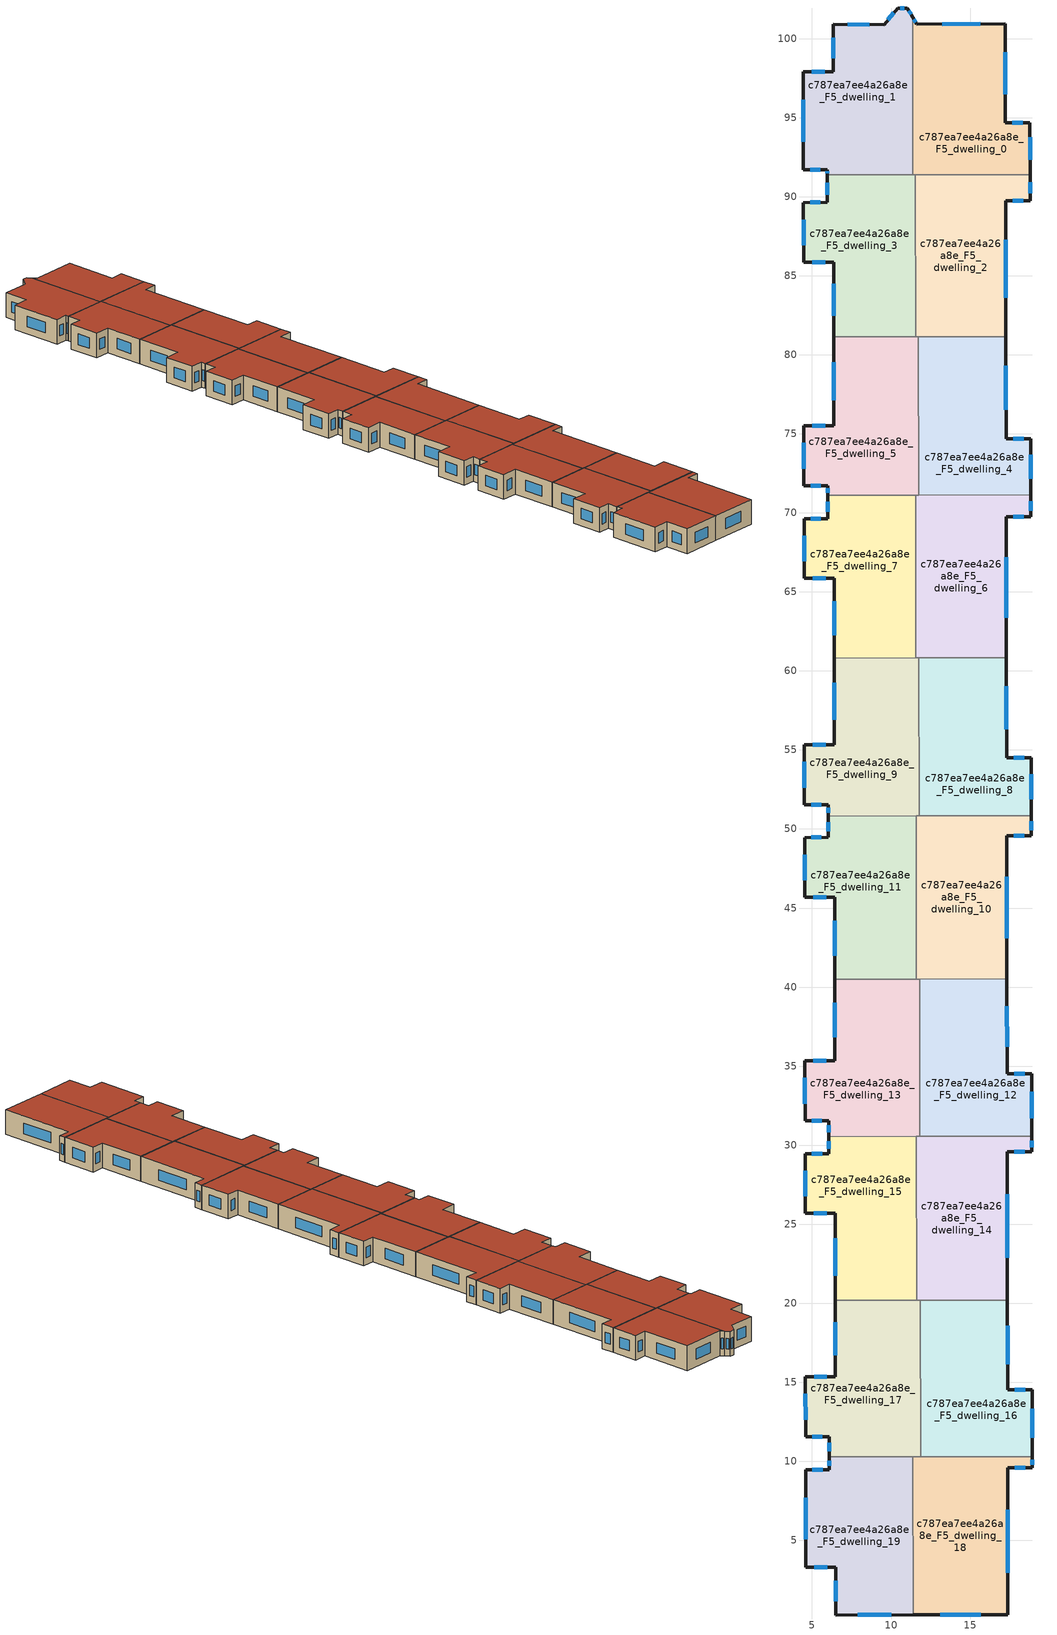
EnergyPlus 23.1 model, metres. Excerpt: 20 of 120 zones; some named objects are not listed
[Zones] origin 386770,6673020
c787ea7ee4a26a8e_F5_dwelling_0
 floor to c787ea7ee4a26a8e_F4_dwelling_0 (EU_floor_Construction): 17.23,100.93 17.24,94.68 18.79,94.68 18.8,91.4 11.39,91.39 11.37,101.36 11.64,100.92 z15
 wall outside (EU_wall_Construction): 18.8,91.4 18.79,94.68 17.24,94.68 17.23,100.93 11.64,100.92 11.37,101.36 z15:18
 wall to c787ea7ee4a26a8e_F5_dwelling_1 (EU_wall_Construction): 11.37,101.36 11.39,91.39 z15:18
 wall to c787ea7ee4a26a8e_F5_dwelling_2 (EU_wall_Construction): 11.54,91.39 18.8,91.4 z15:18
 wall to c787ea7ee4a26a8e_F5_dwelling_3 (EU_wall_Construction): 11.39,91.39 11.54,91.39 z15:18
 window (EU_Window_Construction): 17.24,96.47 17.24,99.14 / 18.35,94.68 17.69,94.68 / 18.8,92.34 18.79,93.74 / 11.56,101.04 11.45,101.24 / 15.63,100.93 13.24,100.92 z15.86:17.14
 roof outside (EU_roof_Construction): 18.8,91.4 18.79,94.68 17.24,94.68 17.23,100.93 11.64,100.92 11.37,101.36 11.39,91.39 z18
c787ea7ee4a26a8e_F5_dwelling_1
 floor to c787ea7ee4a26a8e_F4_dwelling_1 (EU_floor_Construction): 11.03,101.93 11.37,101.36 11.39,91.39 5.96,91.38 5.96,91.71 4.46,91.71 4.45,97.89 6.35,97.89 6.34,100.91 9.56,100.88 10.42,101.93 z15
 wall outside (EU_wall_Construction): 11.37,101.36 11.03,101.93 10.42,101.93 9.56,100.88 6.34,100.91 6.35,97.89 4.45,97.89 4.46,91.71 5.96,91.71 5.96,91.38 z15:18
 wall to c787ea7ee4a26a8e_F5_dwelling_3 (EU_wall_Construction): 5.96,91.38 11.39,91.39 z15:18
 window (EU_Window_Construction): 5.96,91.62 5.96,91.47 / 4.89,91.71 5.53,91.71 / 4.45,96.12 4.46,93.48 / 5.81,97.89 4.99,97.89 / 6.35,100.05 6.35,98.75 / 8.64,100.89 7.26,100.9 / 10.17,101.63 9.8,101.18 / 10.85,101.93 10.59,101.93 / 11.27,101.52 11.12,101.77 z15.86:17.14
 roof outside (EU_roof_Construction): 11.39,91.39 11.37,101.36 11.03,101.93 10.42,101.93 9.56,100.88 6.34,100.91 6.35,97.89 4.45,97.89 4.46,91.71 5.96,91.71 5.96,91.38 z18
c787ea7ee4a26a8e_F5_dwelling_10
 floor to c787ea7ee4a26a8e_F4_dwelling_10 (EU_floor_Construction): 18.86,50.83 18.87,49.58 17.32,49.57 17.33,40.51 11.61,40.5 11.59,50.82 11.78,50.82 z15
 wall outside (EU_wall_Construction): 17.33,40.51 17.32,49.57 18.87,49.58 18.86,50.83 z15:18
 wall to c787ea7ee4a26a8e_F5_dwelling_8 (EU_wall_Construction): 18.86,50.83 11.78,50.82 z15:18
 wall to c787ea7ee4a26a8e_F5_dwelling_11 (EU_wall_Construction): 11.59,50.82 11.61,40.5 z15:18
 wall to c787ea7ee4a26a8e_F5_dwelling_12 (EU_wall_Construction): 11.82,40.5 17.33,40.51 z15:18
 wall to c787ea7ee4a26a8e_F5_dwelling_9 (EU_wall_Construction): 11.78,50.82 11.59,50.82 z15:18
 wall to c787ea7ee4a26a8e_F5_dwelling_13 (EU_wall_Construction): 11.61,40.5 11.82,40.5 z15:18
 window (EU_Window_Construction): 18.87,49.93 18.87,50.47 / 17.76,49.57 18.42,49.57 / 17.33,43.1 17.32,46.98 z15.86:17.14
 roof outside (EU_roof_Construction): 17.33,40.51 17.32,49.57 18.87,49.58 18.86,50.83 11.78,50.82 11.59,50.82 11.61,40.5 z18
c787ea7ee4a26a8e_F5_dwelling_11
 floor to c787ea7ee4a26a8e_F4_dwelling_11 (EU_floor_Construction): 11.59,50.82 11.61,40.5 6.45,40.49 6.44,45.67 4.54,45.67 4.53,49.46 6.03,49.46 6.03,50.81 z15
 wall outside (EU_wall_Construction): 6.03,50.81 6.03,49.46 4.53,49.46 4.54,45.67 6.44,45.67 6.45,40.49 z15:18
 wall to c787ea7ee4a26a8e_F5_dwelling_9 (EU_wall_Construction): 11.59,50.82 6.03,50.81 z15:18
 wall to c787ea7ee4a26a8e_F5_dwelling_13 (EU_wall_Construction): 6.45,40.49 11.61,40.5 z15:18
 window (EU_Window_Construction): 4.53,48.38 4.54,46.75 / 5.6,49.46 4.96,49.46 / 6.03,50.43 6.03,49.85 / 6.44,44.19 6.44,41.97 / 5.08,45.67 5.89,45.67 z15.86:17.14
 roof outside (EU_roof_Construction): 11.61,40.5 11.59,50.82 6.03,50.81 6.03,49.46 4.53,49.46 4.54,45.67 6.44,45.67 6.45,40.49 z18
c787ea7ee4a26a8e_F5_dwelling_12
 floor to c787ea7ee4a26a8e_F4_dwelling_12 (EU_floor_Construction): 17.33,40.51 17.34,34.52 18.89,34.52 18.9,30.57 11.83,30.55 11.82,40.5 z15
 wall outside (EU_wall_Construction): 18.9,30.57 18.89,34.52 17.34,34.52 17.33,40.51 z15:18
 wall to c787ea7ee4a26a8e_F5_dwelling_13 (EU_wall_Construction): 11.82,40.5 11.83,30.55 z15:18
 wall to c787ea7ee4a26a8e_F5_dwelling_14 (EU_wall_Construction): 11.83,30.55 18.9,30.57 z15:18
 window (EU_Window_Construction): 18.45,34.52 17.78,34.52 / 18.9,31.7 18.89,33.39 / 17.34,36.23 17.33,38.8 z15.86:17.14
 roof outside (EU_roof_Construction): 18.9,30.57 18.89,34.52 17.34,34.52 17.33,40.51 11.82,40.5 11.83,30.55 z18
c787ea7ee4a26a8e_F5_dwelling_13
 floor to c787ea7ee4a26a8e_F4_dwelling_13 (EU_floor_Construction): 11.82,40.5 11.83,30.55 6.06,30.54 6.06,31.55 4.56,31.55 4.55,35.33 6.45,35.34 6.45,40.49 z15
 wall outside (EU_wall_Construction): 6.45,40.49 6.45,35.34 4.55,35.33 4.56,31.55 6.06,31.55 6.06,30.54 z15:18
 wall to c787ea7ee4a26a8e_F5_dwelling_15 (EU_wall_Construction): 6.06,30.54 11.61,30.55 z15:18
 wall to c787ea7ee4a26a8e_F5_dwelling_14 (EU_wall_Construction): 11.61,30.55 11.83,30.55 z15:18
 window (EU_Window_Construction): 6.06,31.26 6.06,30.83 / 4.99,31.55 5.63,31.55 / 4.56,34.25 4.56,32.63 / 5.91,35.34 5.1,35.34 / 6.45,39.02 6.45,36.81 z15.86:17.14
 roof outside (EU_roof_Construction): 11.83,30.55 11.82,40.5 6.45,40.49 6.45,35.34 4.55,35.33 4.56,31.55 6.06,31.55 6.06,30.54 z18
c787ea7ee4a26a8e_F5_dwelling_14
 floor to c787ea7ee4a26a8e_F4_dwelling_14 (EU_floor_Construction): 18.9,30.57 18.9,29.58 17.35,29.58 17.37,20.2 11.63,20.18 11.61,30.55 z15
 wall outside (EU_wall_Construction): 17.37,20.2 17.35,29.58 18.9,29.58 18.9,30.57 z15:18
 wall to c787ea7ee4a26a8e_F5_dwelling_15 (EU_wall_Construction): 11.61,30.55 11.63,20.18 z15:18
 wall to c787ea7ee4a26a8e_F5_dwelling_16 (EU_wall_Construction): 11.86,20.19 17.37,20.2 z15:18
 wall to c787ea7ee4a26a8e_F5_dwelling_17 (EU_wall_Construction): 11.63,20.18 11.86,20.19 z15:18
 window (EU_Window_Construction): 17.79,29.58 18.46,29.58 / 17.36,22.88 17.36,26.9 / 18.9,29.86 18.9,30.28 z15.86:17.14
 roof outside (EU_roof_Construction): 17.37,20.2 17.35,29.58 18.9,29.58 18.9,30.57 11.61,30.55 11.63,20.18 z18
c787ea7ee4a26a8e_F5_dwelling_15
 floor to c787ea7ee4a26a8e_F4_dwelling_15 (EU_floor_Construction): 11.61,30.55 11.63,20.18 6.48,20.18 6.47,25.68 4.57,25.68 4.56,29.47 6.06,29.47 6.06,30.54 z15
 wall outside (EU_wall_Construction): 6.06,30.54 6.06,29.47 4.56,29.47 4.57,25.68 6.47,25.68 6.48,20.18 z15:18
 wall to c787ea7ee4a26a8e_F5_dwelling_17 (EU_wall_Construction): 6.48,20.18 11.63,20.18 z15:18
 window (EU_Window_Construction): 4.57,28.38 4.57,26.76 / 5.64,29.47 4.99,29.47 / 6.06,30.24 6.06,29.78 / 6.47,24.11 6.48,21.75 / 5.11,25.68 5.93,25.68 z15.86:17.14
 roof outside (EU_roof_Construction): 11.63,20.18 11.61,30.55 6.06,30.54 6.06,29.47 4.56,29.47 4.57,25.68 6.47,25.68 6.48,20.18 z18
c787ea7ee4a26a8e_F5_dwelling_16
 floor to c787ea7ee4a26a8e_F4_dwelling_16 (EU_floor_Construction): 17.37,20.2 17.38,14.52 18.92,14.52 18.93,10.3 11.88,10.29 11.86,20.19 z15
 wall outside (EU_wall_Construction): 18.93,10.3 18.92,14.52 17.38,14.52 17.37,20.2 z15:18
 wall to c787ea7ee4a26a8e_F5_dwelling_17 (EU_wall_Construction): 11.86,20.19 11.88,10.29 z15:18
 wall to c787ea7ee4a26a8e_F5_dwelling_18 (EU_wall_Construction): 11.88,10.29 18.93,10.3 z15:18
 window (EU_Window_Construction): 18.48,14.52 17.82,14.52 / 18.93,11.51 18.93,13.32 / 17.37,16.14 17.37,18.57 z15.86:17.14
 roof outside (EU_roof_Construction): 18.93,10.3 18.92,14.52 17.38,14.52 17.37,20.2 11.86,20.19 11.88,10.29 z18
c787ea7ee4a26a8e_F5_dwelling_17
 floor to c787ea7ee4a26a8e_F4_dwelling_17 (EU_floor_Construction): 11.86,20.19 11.88,10.29 6.09,10.28 6.09,11.55 4.59,11.55 4.59,15.34 6.49,15.34 6.48,20.18 z15
 wall outside (EU_wall_Construction): 6.48,20.18 6.49,15.34 4.59,15.34 4.59,11.55 6.09,11.55 6.09,10.28 z15:18
 wall to c787ea7ee4a26a8e_F5_dwelling_19 (EU_wall_Construction): 6.09,10.28 11.39,10.29 z15:18
 wall to c787ea7ee4a26a8e_F5_dwelling_18 (EU_wall_Construction): 11.39,10.29 11.88,10.29 z15:18
 window (EU_Window_Construction): 6.09,11.19 6.09,10.64 / 5.02,11.55 5.66,11.55 / 4.59,14.26 4.59,12.63 / 5.94,15.34 5.13,15.34 / 6.48,18.8 6.48,16.72 z15.86:17.14
 roof outside (EU_roof_Construction): 11.88,10.29 11.86,20.19 6.48,20.18 6.49,15.34 4.59,15.34 4.59,11.55 6.09,11.55 6.09,10.28 z18
c787ea7ee4a26a8e_F5_dwelling_18
 floor to c787ea7ee4a26a8e_F4_dwelling_18 (EU_floor_Construction): 18.93,10.3 18.93,9.58 17.38,9.58 17.4,0.29 11.41,0.29 11.39,10.29 z15
 wall outside (EU_wall_Construction): 11.41,0.29 17.4,0.29 17.38,9.58 18.93,9.58 18.93,10.3 z15:18
 wall to c787ea7ee4a26a8e_F5_dwelling_19 (EU_wall_Construction): 11.39,10.29 11.41,0.29 z15:18
 window (EU_Window_Construction): 17.83,9.58 18.49,9.58 / 17.39,2.95 17.39,6.93 / 13.12,0.29 15.69,0.29 / 18.93,9.79 18.93,10.09 z15.86:17.14
 roof outside (EU_roof_Construction): 17.4,0.29 17.38,9.58 18.93,9.58 18.93,10.3 11.39,10.29 11.41,0.29 z18
c787ea7ee4a26a8e_F5_dwelling_19
 floor to c787ea7ee4a26a8e_F4_dwelling_19 (EU_floor_Construction): 11.39,10.29 11.41,0.29 6.51,0.28 6.51,3.3 4.61,3.29 4.6,9.47 6.1,9.47 6.09,10.28 z15
 wall outside (EU_wall_Construction): 6.09,10.28 6.1,9.47 4.6,9.47 4.61,3.29 6.51,3.3 6.51,0.28 11.41,0.29 z15:18
 window (EU_Window_Construction): 4.6,7.71 4.6,5.06 / 5.67,9.47 5.03,9.47 / 6.1,10.05 6.1,9.7 / 7.91,0.28 10.01,0.28 / 6.51,2.43 6.51,1.14 / 5.15,3.29 5.96,3.3 z15.86:17.14
 roof outside (EU_roof_Construction): 11.41,0.29 11.39,10.29 6.09,10.28 6.1,9.47 4.6,9.47 4.61,3.29 6.51,3.3 6.51,0.28 z18
c787ea7ee4a26a8e_F5_dwelling_2
 floor to c787ea7ee4a26a8e_F4_dwelling_2 (EU_floor_Construction): 18.8,91.4 18.8,89.74 17.25,89.74 17.27,81.15 11.56,81.14 11.54,91.39 z15
 wall outside (EU_wall_Construction): 17.27,81.15 17.25,89.74 18.8,89.74 18.8,91.4 z15:18
 wall to c787ea7ee4a26a8e_F5_dwelling_3 (EU_wall_Construction): 11.54,91.39 11.56,81.14 z15:18
 wall to c787ea7ee4a26a8e_F5_dwelling_4 (EU_wall_Construction): 11.73,81.14 17.27,81.15 z15:18
 wall to c787ea7ee4a26a8e_F5_dwelling_5 (EU_wall_Construction): 11.56,81.14 11.73,81.14 z15:18
 window (EU_Window_Construction): 17.69,89.74 18.36,89.74 / 17.26,83.6 17.26,87.29 / 18.8,90.22 18.8,90.93 z15.86:17.14
 roof outside (EU_roof_Construction): 17.27,81.15 17.25,89.74 18.8,89.74 18.8,91.4 11.54,91.39 11.56,81.14 z18
c787ea7ee4a26a8e_F5_dwelling_3
 floor to c787ea7ee4a26a8e_F4_dwelling_3 (EU_floor_Construction): 11.54,91.39 11.56,81.14 6.38,81.13 6.37,85.84 4.47,85.84 4.46,89.63 5.96,89.63 5.96,91.38 z15
 wall outside (EU_wall_Construction): 5.96,91.38 5.96,89.63 4.46,89.63 4.47,85.84 6.37,85.84 6.38,81.13 z15:18
 wall to c787ea7ee4a26a8e_F5_dwelling_5 (EU_wall_Construction): 6.38,81.13 11.56,81.14 z15:18
 window (EU_Window_Construction): 4.47,88.55 4.47,86.92 / 5.54,89.63 4.89,89.63 / 5.96,90.88 5.96,90.13 / 6.37,84.5 6.38,82.48 / 5.01,85.84 5.83,85.84 z15.86:17.14
 roof outside (EU_roof_Construction): 11.56,81.14 11.54,91.39 5.96,91.38 5.96,89.63 4.46,89.63 4.47,85.84 6.37,85.84 6.38,81.13 z18
c787ea7ee4a26a8e_F5_dwelling_4
 floor to c787ea7ee4a26a8e_F4_dwelling_4 (EU_floor_Construction): 17.27,81.15 17.28,74.69 18.83,74.69 18.83,71.13 11.74,71.12 11.72,81.14 z15
 wall outside (EU_wall_Construction): 18.83,71.13 18.83,74.69 17.28,74.69 17.27,81.15 z15:18
 wall to c787ea7ee4a26a8e_F5_dwelling_5 (EU_wall_Construction): 11.72,81.14 11.74,71.12 z15:18
 wall to c787ea7ee4a26a8e_F5_dwelling_6 (EU_wall_Construction): 11.74,71.12 18.83,71.13 z15:18
 window (EU_Window_Construction): 17.27,76.53 17.27,79.3 / 18.38,74.69 17.72,74.69 / 18.83,72.15 18.83,73.67 z15.86:17.14
 roof outside (EU_roof_Construction): 18.83,71.13 18.83,74.69 17.28,74.69 17.27,81.15 11.72,81.14 11.74,71.12 z18
c787ea7ee4a26a8e_F5_dwelling_5
 floor to c787ea7ee4a26a8e_F4_dwelling_5 (EU_floor_Construction): 11.72,81.14 11.74,71.12 5.99,71.11 5.99,71.72 4.49,71.71 4.49,75.5 6.39,75.51 6.38,81.13 z15
 wall outside (EU_wall_Construction): 6.38,81.13 6.39,75.51 4.49,75.5 4.49,71.71 5.99,71.72 5.99,71.11 z15:18
 wall to c787ea7ee4a26a8e_F5_dwelling_7 (EU_wall_Construction): 5.99,71.11 11.56,71.12 z15:18
 wall to c787ea7ee4a26a8e_F5_dwelling_6 (EU_wall_Construction): 11.56,71.12 11.74,71.12 z15:18
 window (EU_Window_Construction): 4.92,71.72 5.57,71.72 / 4.49,74.42 4.49,72.8 / 5.84,75.51 5.03,75.51 / 6.38,79.52 6.38,77.11 / 5.99,71.54 5.99,71.28 z15.86:17.14
 roof outside (EU_roof_Construction): 11.74,71.12 11.72,81.14 6.38,81.13 6.39,75.51 4.49,75.5 4.49,71.71 5.99,71.72 5.99,71.11 z18
c787ea7ee4a26a8e_F5_dwelling_6
 floor to c787ea7ee4a26a8e_F4_dwelling_6 (EU_floor_Construction): 18.83,71.13 18.83,69.75 17.28,69.75 17.3,60.83 11.58,60.82 11.56,71.12 z15
 wall outside (EU_wall_Construction): 17.3,60.83 17.28,69.75 18.83,69.75 18.83,71.13 z15:18
 wall to c787ea7ee4a26a8e_F5_dwelling_7 (EU_wall_Construction): 11.56,71.12 11.58,60.82 z15:18
 wall to c787ea7ee4a26a8e_F5_dwelling_8 (EU_wall_Construction): 11.76,60.82 17.3,60.83 z15:18
 wall to c787ea7ee4a26a8e_F5_dwelling_9 (EU_wall_Construction): 11.58,60.82 11.76,60.82 z15:18
 window (EU_Window_Construction): 17.73,69.75 18.39,69.75 / 17.29,63.38 17.29,67.2 / 18.83,70.14 18.83,70.74 z15.86:17.14
 roof outside (EU_roof_Construction): 17.3,60.83 17.28,69.75 18.83,69.75 18.83,71.13 11.56,71.12 11.58,60.82 z18
c787ea7ee4a26a8e_F5_dwelling_7
 floor to c787ea7ee4a26a8e_F4_dwelling_7 (EU_floor_Construction): 11.56,71.12 11.58,60.82 6.41,60.81 6.4,65.85 4.5,65.85 4.5,69.64 6,69.64 5.99,71.11 z15
 wall outside (EU_wall_Construction): 5.99,71.11 6,69.64 4.5,69.64 4.5,65.85 6.4,65.85 6.41,60.81 z15:18
 wall to c787ea7ee4a26a8e_F5_dwelling_9 (EU_wall_Construction): 6.41,60.81 11.58,60.82 z15:18
 window (EU_Window_Construction): 4.5,68.55 4.5,66.93 / 5.57,69.64 4.93,69.64 / 6,70.69 6,70.06 / 6.41,64.41 6.41,62.25 / 5.05,65.85 5.86,65.85 z15.86:17.14
 roof outside (EU_roof_Construction): 11.58,60.82 11.56,71.12 5.99,71.11 6,69.64 4.5,69.64 4.5,65.85 6.4,65.85 6.41,60.81 z18
c787ea7ee4a26a8e_F5_dwelling_8
 floor to c787ea7ee4a26a8e_F4_dwelling_8 (EU_floor_Construction): 17.3,60.83 17.31,54.51 18.86,54.51 18.86,50.83 11.78,50.82 11.77,60.82 z15
 wall outside (EU_wall_Construction): 18.86,50.83 18.86,54.51 17.31,54.51 17.3,60.83 z15:18
 wall to c787ea7ee4a26a8e_F5_dwelling_9 (EU_wall_Construction): 11.77,60.82 11.78,50.82 z15:18
 window (EU_Window_Construction): 18.42,54.51 17.75,54.51 / 18.86,51.89 18.86,53.46 / 17.31,56.32 17.3,59.02 z15.86:17.14
 roof outside (EU_roof_Construction): 18.86,50.83 18.86,54.51 17.31,54.51 17.3,60.83 11.77,60.82 11.78,50.82 z18
c787ea7ee4a26a8e_F5_dwelling_9
 floor to c787ea7ee4a26a8e_F4_dwelling_9 (EU_floor_Construction): 11.77,60.82 11.78,50.82 6.03,50.81 6.03,51.54 4.53,51.54 4.52,55.33 6.42,55.33 6.41,60.81 z15
 wall outside (EU_wall_Construction): 6.41,60.81 6.42,55.33 4.52,55.33 4.53,51.54 6.03,51.54 6.03,50.81 z15:18
 window (EU_Window_Construction): 6.03,51.33 6.03,51.02 / 4.96,51.54 5.6,51.54 / 4.52,54.25 4.53,52.62 / 5.88,55.33 5.06,55.33 / 6.41,59.25 6.42,56.9 z15.86:17.14
 roof outside (EU_roof_Construction): 11.78,50.82 11.77,60.82 6.41,60.81 6.42,55.33 4.52,55.33 4.53,51.54 6.03,51.54 6.03,50.81 z18
[Building]
EU S2 Campaign: North Axis=0; Terrain=City; Solar Distribution=FullExterior
[Site:Location]
Helsinki-Vantaa.AP: Latitude=60.317; Longitude=24.963; Time Zone=2; Elevation=54.6
[SizingPeriod:WeatherFileDays]
AnnualSizingPeriod: Begin Month=1; Begin Day of Month=1; End Month=12; End Day of Month=31; Day of Week for Start Day=Monday; Use Weather File Daylight Saving Period=No; Use Weather File Rain and Snow Indicators=No
[MATERIAL]
EU_InternalMass_Material: Roughness=MediumRough; Thickness=0.1; Conductivity=1; Density=1800; Specific Heat=900; Thermal Absorptance=0.9; Solar Absorptance=0.7; Visible Absorptance=0.7
[MATERIAL:NOMASS] Roughness=MediumRough; Thermal Absorptance=0.9; Solar Absorptance=0.7; Visible Absorptance=0.7
Name | Thermal Resistance
EU_wall_NoMass | 2.29768
EU_roof_NoMass | 2.65117
EU_floor_NoMass | 2.06791
[WINDOWMATERIAL:SIMPLEGLAZINGSYSTEM]
EU_Window_SimpleGlazing: UFactor=2.12775; Solar Heat Gain Coefficient=0.7; Visible Transmittance=0.7
[CONSTRUCTION]
EU_wall_Construction: EU_wall_NoMass
EU_roof_Construction: EU_roof_NoMass
EU_floor_Construction: EU_floor_NoMass
EU_Window_Construction: EU_Window_SimpleGlazing
EU_InternalMass_Construction: EU_InternalMass_Material
[ZONE] Type=1; Multiplier=1; Ceiling Height=autocalculate; Floor Area=autocalculate; Part of Total Floor Area=Yes
Name | Volume
c787ea7ee4a26a8e_F5_dwelling_0; c787ea7ee4a26a8e_F5_dwelling_18; c787ea7ee4a26a8e_F5_dwelling_5 | 183.059
c787ea7ee4a26a8e_F5_dwelling_1 | 183.047
c787ea7ee4a26a8e_F5_dwelling_10 | 183.073
c787ea7ee4a26a8e_F5_dwelling_11 | 183.042
c787ea7ee4a26a8e_F5_dwelling_12 | 183.049
c787ea7ee4a26a8e_F5_dwelling_13 | 183.056
c787ea7ee4a26a8e_F5_dwelling_14 | 183.06
c787ea7ee4a26a8e_F5_dwelling_15 | 183.078
c787ea7ee4a26a8e_F5_dwelling_16 | 183.072
c787ea7ee4a26a8e_F5_dwelling_17; c787ea7ee4a26a8e_F5_dwelling_6; c787ea7ee4a26a8e_F5_dwelling_7 | 183.051
c787ea7ee4a26a8e_F5_dwelling_19 | 183.057
c787ea7ee4a26a8e_F5_dwelling_2 | 183.034
c787ea7ee4a26a8e_F5_dwelling_3 | 183.075
c787ea7ee4a26a8e_F5_dwelling_4 | 183.066
c787ea7ee4a26a8e_F5_dwelling_8 | 183.086
c787ea7ee4a26a8e_F5_dwelling_9 | 183.045
[INTERNALMASS] Construction=EU_InternalMass_Construction
Name | Zone or ZoneList | Surface Area
c787ea7ee4a26a8e_F5_dwelling_0_EU_InternalMass | c787ea7ee4a26a8e_F5_dwelling_0 | 61.02
c787ea7ee4a26a8e_F5_dwelling_1_EU_InternalMass | c787ea7ee4a26a8e_F5_dwelling_1 | 61.0171
c787ea7ee4a26a8e_F5_dwelling_2_EU_InternalMass | c787ea7ee4a26a8e_F5_dwelling_2 | 61.0112
c787ea7ee4a26a8e_F5_dwelling_3_EU_InternalMass | c787ea7ee4a26a8e_F5_dwelling_3 | 61.0241
c787ea7ee4a26a8e_F5_dwelling_4_EU_InternalMass | c787ea7ee4a26a8e_F5_dwelling_4 | 61.0234
c787ea7ee4a26a8e_F5_dwelling_5_EU_InternalMass | c787ea7ee4a26a8e_F5_dwelling_5 | 61.0189
c787ea7ee4a26a8e_F5_dwelling_6_EU_InternalMass | c787ea7ee4a26a8e_F5_dwelling_6 | 61.0182
c787ea7ee4a26a8e_F5_dwelling_7_EU_InternalMass | c787ea7ee4a26a8e_F5_dwelling_7 | 61.0166
c787ea7ee4a26a8e_F5_dwelling_8_EU_InternalMass | c787ea7ee4a26a8e_F5_dwelling_8 | 61.0287
c787ea7ee4a26a8e_F5_dwelling_9_EU_InternalMass | c787ea7ee4a26a8e_F5_dwelling_9 | 61.0157
c787ea7ee4a26a8e_F5_dwelling_10_EU_InternalMass | c787ea7ee4a26a8e_F5_dwelling_10 | 61.0269
c787ea7ee4a26a8e_F5_dwelling_11_EU_InternalMass | c787ea7ee4a26a8e_F5_dwelling_11 | 61.0147
c787ea7ee4a26a8e_F5_dwelling_12_EU_InternalMass | c787ea7ee4a26a8e_F5_dwelling_12 | 61.0157
c787ea7ee4a26a8e_F5_dwelling_13_EU_InternalMass | c787ea7ee4a26a8e_F5_dwelling_13 | 61.0181
c787ea7ee4a26a8e_F5_dwelling_14_EU_InternalMass | c787ea7ee4a26a8e_F5_dwelling_14 | 61.0177
c787ea7ee4a26a8e_F5_dwelling_15_EU_InternalMass | c787ea7ee4a26a8e_F5_dwelling_15 | 61.0261
c787ea7ee4a26a8e_F5_dwelling_16_EU_InternalMass | c787ea7ee4a26a8e_F5_dwelling_16 | 61.0246
c787ea7ee4a26a8e_F5_dwelling_17_EU_InternalMass | c787ea7ee4a26a8e_F5_dwelling_17 | 61.0175
c787ea7ee4a26a8e_F5_dwelling_18_EU_InternalMass | c787ea7ee4a26a8e_F5_dwelling_18 | 61.0214
c787ea7ee4a26a8e_F5_dwelling_19_EU_InternalMass | c787ea7ee4a26a8e_F5_dwelling_19 | 61.0203
[OTHEREQUIPMENT] Fuel Type=Electricity; Design Level Calculation Method=Watts/Area; Power per Zone Floor Area=1; Fraction Latent=0; Fraction Radiant=0; Fraction Lost=0; Carbon Dioxide Generation Rate=0; EndUse Subcategory=EU_Step8_InternalGains
Name | Zone or ZoneList or Space or SpaceList | Schedule
EU_Step8_InternalGain_c787ea7ee4a26a8e_F5_dwelling_0_f000 | c787ea7ee4a26a8e_F5_dwelling_0 | EU_Step8_GainSchedule_c787ea7ee4a26a8e_F5_dwelling_0_f000
EU_Step8_InternalGain_c787ea7ee4a26a8e_F5_dwelling_1_f000 | c787ea7ee4a26a8e_F5_dwelling_1 | EU_Step8_GainSchedule_c787ea7ee4a26a8e_F5_dwelling_1_f000
EU_Step8_InternalGain_c787ea7ee4a26a8e_F5_dwelling_2_f000 | c787ea7ee4a26a8e_F5_dwelling_2 | EU_Step8_GainSchedule_c787ea7ee4a26a8e_F5_dwelling_2_f000
EU_Step8_InternalGain_c787ea7ee4a26a8e_F5_dwelling_3_f000 | c787ea7ee4a26a8e_F5_dwelling_3 | EU_Step8_GainSchedule_c787ea7ee4a26a8e_F5_dwelling_3_f000
EU_Step8_InternalGain_c787ea7ee4a26a8e_F5_dwelling_4_f000 | c787ea7ee4a26a8e_F5_dwelling_4 | EU_Step8_GainSchedule_c787ea7ee4a26a8e_F5_dwelling_4_f000
EU_Step8_InternalGain_c787ea7ee4a26a8e_F5_dwelling_5_f000 | c787ea7ee4a26a8e_F5_dwelling_5 | EU_Step8_GainSchedule_c787ea7ee4a26a8e_F5_dwelling_5_f000
EU_Step8_InternalGain_c787ea7ee4a26a8e_F5_dwelling_6_f000 | c787ea7ee4a26a8e_F5_dwelling_6 | EU_Step8_GainSchedule_c787ea7ee4a26a8e_F5_dwelling_6_f000
EU_Step8_InternalGain_c787ea7ee4a26a8e_F5_dwelling_7_f000 | c787ea7ee4a26a8e_F5_dwelling_7 | EU_Step8_GainSchedule_c787ea7ee4a26a8e_F5_dwelling_7_f000
EU_Step8_InternalGain_c787ea7ee4a26a8e_F5_dwelling_8_f000 | c787ea7ee4a26a8e_F5_dwelling_8 | EU_Step8_GainSchedule_c787ea7ee4a26a8e_F5_dwelling_8_f000
EU_Step8_InternalGain_c787ea7ee4a26a8e_F5_dwelling_9_f000 | c787ea7ee4a26a8e_F5_dwelling_9 | EU_Step8_GainSchedule_c787ea7ee4a26a8e_F5_dwelling_9_f000
EU_Step8_InternalGain_c787ea7ee4a26a8e_F5_dwelling_10_f000 | c787ea7ee4a26a8e_F5_dwelling_10 | EU_Step8_GainSchedule_c787ea7ee4a26a8e_F5_dwelling_10_f000
EU_Step8_InternalGain_c787ea7ee4a26a8e_F5_dwelling_11_f000 | c787ea7ee4a26a8e_F5_dwelling_11 | EU_Step8_GainSchedule_c787ea7ee4a26a8e_F5_dwelling_11_f000
EU_Step8_InternalGain_c787ea7ee4a26a8e_F5_dwelling_12_f000 | c787ea7ee4a26a8e_F5_dwelling_12 | EU_Step8_GainSchedule_c787ea7ee4a26a8e_F5_dwelling_12_f000
EU_Step8_InternalGain_c787ea7ee4a26a8e_F5_dwelling_13_f000 | c787ea7ee4a26a8e_F5_dwelling_13 | EU_Step8_GainSchedule_c787ea7ee4a26a8e_F5_dwelling_13_f000
EU_Step8_InternalGain_c787ea7ee4a26a8e_F5_dwelling_14_f000 | c787ea7ee4a26a8e_F5_dwelling_14 | EU_Step8_GainSchedule_c787ea7ee4a26a8e_F5_dwelling_14_f000
EU_Step8_InternalGain_c787ea7ee4a26a8e_F5_dwelling_15_f000 | c787ea7ee4a26a8e_F5_dwelling_15 | EU_Step8_GainSchedule_c787ea7ee4a26a8e_F5_dwelling_15_f000
EU_Step8_InternalGain_c787ea7ee4a26a8e_F5_dwelling_16_f000 | c787ea7ee4a26a8e_F5_dwelling_16 | EU_Step8_GainSchedule_c787ea7ee4a26a8e_F5_dwelling_16_f000
EU_Step8_InternalGain_c787ea7ee4a26a8e_F5_dwelling_17_f000 | c787ea7ee4a26a8e_F5_dwelling_17 | EU_Step8_GainSchedule_c787ea7ee4a26a8e_F5_dwelling_17_f000
EU_Step8_InternalGain_c787ea7ee4a26a8e_F5_dwelling_18_f000 | c787ea7ee4a26a8e_F5_dwelling_18 | EU_Step8_GainSchedule_c787ea7ee4a26a8e_F5_dwelling_18_f000
EU_Step8_InternalGain_c787ea7ee4a26a8e_F5_dwelling_19_f000 | c787ea7ee4a26a8e_F5_dwelling_19 | EU_Step8_GainSchedule_c787ea7ee4a26a8e_F5_dwelling_19_f000
[ZONEVENTILATION:DESIGNFLOWRATE] Schedule=EU_AlwaysOn; Design Flow Rate Calculation Method=AirChanges/Hour; Air Changes per Hour=0.580295; Ventilation Type=Natural; Fan Pressure Rise=0; Fan Total Efficiency=1; Constant Term Coefficient=1; Temperature Term Coefficient=0; Velocity Term Coefficient=0; Velocity Squared Term Coefficient=0; Minimum Indoor Temperature=-100; Maximum Indoor Temperature=100; Delta Temperature=-100; Minimum Outdoor Temperature=-100; Maximum Outdoor Temperature=100; Maximum Wind Speed=40
Name | Zone or ZoneList or Space or SpaceList
EU_ConstantAir_c787ea7ee4a26a8e_F5_dwelling_0 | c787ea7ee4a26a8e_F5_dwelling_0
EU_ConstantAir_c787ea7ee4a26a8e_F5_dwelling_1 | c787ea7ee4a26a8e_F5_dwelling_1
EU_ConstantAir_c787ea7ee4a26a8e_F5_dwelling_2 | c787ea7ee4a26a8e_F5_dwelling_2
EU_ConstantAir_c787ea7ee4a26a8e_F5_dwelling_3 | c787ea7ee4a26a8e_F5_dwelling_3
EU_ConstantAir_c787ea7ee4a26a8e_F5_dwelling_4 | c787ea7ee4a26a8e_F5_dwelling_4
EU_ConstantAir_c787ea7ee4a26a8e_F5_dwelling_5 | c787ea7ee4a26a8e_F5_dwelling_5
EU_ConstantAir_c787ea7ee4a26a8e_F5_dwelling_6 | c787ea7ee4a26a8e_F5_dwelling_6
EU_ConstantAir_c787ea7ee4a26a8e_F5_dwelling_7 | c787ea7ee4a26a8e_F5_dwelling_7
EU_ConstantAir_c787ea7ee4a26a8e_F5_dwelling_8 | c787ea7ee4a26a8e_F5_dwelling_8
EU_ConstantAir_c787ea7ee4a26a8e_F5_dwelling_9 | c787ea7ee4a26a8e_F5_dwelling_9
EU_ConstantAir_c787ea7ee4a26a8e_F5_dwelling_10 | c787ea7ee4a26a8e_F5_dwelling_10
EU_ConstantAir_c787ea7ee4a26a8e_F5_dwelling_11 | c787ea7ee4a26a8e_F5_dwelling_11
EU_ConstantAir_c787ea7ee4a26a8e_F5_dwelling_12 | c787ea7ee4a26a8e_F5_dwelling_12
EU_ConstantAir_c787ea7ee4a26a8e_F5_dwelling_13 | c787ea7ee4a26a8e_F5_dwelling_13
EU_ConstantAir_c787ea7ee4a26a8e_F5_dwelling_14 | c787ea7ee4a26a8e_F5_dwelling_14
EU_ConstantAir_c787ea7ee4a26a8e_F5_dwelling_15 | c787ea7ee4a26a8e_F5_dwelling_15
EU_ConstantAir_c787ea7ee4a26a8e_F5_dwelling_16 | c787ea7ee4a26a8e_F5_dwelling_16
EU_ConstantAir_c787ea7ee4a26a8e_F5_dwelling_17 | c787ea7ee4a26a8e_F5_dwelling_17
EU_ConstantAir_c787ea7ee4a26a8e_F5_dwelling_18 | c787ea7ee4a26a8e_F5_dwelling_18
EU_ConstantAir_c787ea7ee4a26a8e_F5_dwelling_19 | c787ea7ee4a26a8e_F5_dwelling_19
[HVACTEMPLATE:ZONE:IDEALLOADSAIRSYSTEM] System Availability Schedule=EU_AlwaysOn; Maximum Heating Supply Air Temperature=50; Minimum Cooling Supply Air Temperature=13; Maximum Heating Supply Air Humidity Ratio=0.0156; Minimum Cooling Supply Air Humidity Ratio=0.0077; Heating Limit=NoLimit; Cooling Limit=NoLimit; Heating Availability Schedule=EU_AlwaysOn; Cooling Availability Schedule=EU_CoolingOff; Dehumidification Control Type=ConstantSensibleHeatRatio; Cooling Sensible Heat Ratio=0.7; Dehumidification Setpoint=60; Humidification Control Type=None; Humidification Setpoint=30; Outdoor Air Method=None; Outdoor Air Flow Rate per Person=0.00944; Outdoor Air Flow Rate per Zone Floor Area=0; Outdoor Air Flow Rate per Zone=0; Demand Controlled Ventilation Type=None; Outdoor Air Economizer Type=NoEconomizer; Heat Recovery Type=None; Sensible Heat Recovery Effectiveness=0.7; Latent Heat Recovery Effectiveness=0.65
Name | Template Thermostat
c787ea7ee4a26a8e_F5_dwelling_0 | EU_HeatOnly_c787ea7ee4a26a8e_F5_dwelling_0
c787ea7ee4a26a8e_F5_dwelling_1 | EU_HeatOnly_c787ea7ee4a26a8e_F5_dwelling_1
c787ea7ee4a26a8e_F5_dwelling_2 | EU_HeatOnly_c787ea7ee4a26a8e_F5_dwelling_2
c787ea7ee4a26a8e_F5_dwelling_3 | EU_HeatOnly_c787ea7ee4a26a8e_F5_dwelling_3
c787ea7ee4a26a8e_F5_dwelling_4 | EU_HeatOnly_c787ea7ee4a26a8e_F5_dwelling_4
c787ea7ee4a26a8e_F5_dwelling_5 | EU_HeatOnly_c787ea7ee4a26a8e_F5_dwelling_5
c787ea7ee4a26a8e_F5_dwelling_6 | EU_HeatOnly_c787ea7ee4a26a8e_F5_dwelling_6
c787ea7ee4a26a8e_F5_dwelling_7 | EU_HeatOnly_c787ea7ee4a26a8e_F5_dwelling_7
c787ea7ee4a26a8e_F5_dwelling_8 | EU_HeatOnly_c787ea7ee4a26a8e_F5_dwelling_8
c787ea7ee4a26a8e_F5_dwelling_9 | EU_HeatOnly_c787ea7ee4a26a8e_F5_dwelling_9
c787ea7ee4a26a8e_F5_dwelling_10 | EU_HeatOnly_c787ea7ee4a26a8e_F5_dwelling_10
c787ea7ee4a26a8e_F5_dwelling_11 | EU_HeatOnly_c787ea7ee4a26a8e_F5_dwelling_11
c787ea7ee4a26a8e_F5_dwelling_12 | EU_HeatOnly_c787ea7ee4a26a8e_F5_dwelling_12
c787ea7ee4a26a8e_F5_dwelling_13 | EU_HeatOnly_c787ea7ee4a26a8e_F5_dwelling_13
c787ea7ee4a26a8e_F5_dwelling_14 | EU_HeatOnly_c787ea7ee4a26a8e_F5_dwelling_14
c787ea7ee4a26a8e_F5_dwelling_15 | EU_HeatOnly_c787ea7ee4a26a8e_F5_dwelling_15
c787ea7ee4a26a8e_F5_dwelling_16 | EU_HeatOnly_c787ea7ee4a26a8e_F5_dwelling_16
c787ea7ee4a26a8e_F5_dwelling_17 | EU_HeatOnly_c787ea7ee4a26a8e_F5_dwelling_17
c787ea7ee4a26a8e_F5_dwelling_18 | EU_HeatOnly_c787ea7ee4a26a8e_F5_dwelling_18
c787ea7ee4a26a8e_F5_dwelling_19 | EU_HeatOnly_c787ea7ee4a26a8e_F5_dwelling_19
[SIZING:ZONE] Zone Cooling Design Supply Air Temperature Input Method=SupplyAirTemperature; Zone Cooling Design Supply Air Temperature=13; Zone Heating Design Supply Air Temperature Input Method=SupplyAirTemperature; Zone Heating Design Supply Air Temperature=50; Zone Cooling Design Supply Air Humidity Ratio=0.008; Zone Heating Design Supply Air Humidity Ratio=0.008; Cooling Design Air Flow Method=DesignDay; Cooling Design Air Flow Rate=0; Cooling Minimum Air Flow per Zone Floor Area=0.000762; Cooling Minimum Air Flow=0; Cooling Minimum Air Flow Fraction=0.2; Heating Design Air Flow Method=DesignDay; Heating Design Air Flow Rate=0; Heating Maximum Air Flow per Zone Floor Area=0.002032; Heating Maximum Air Flow=0.141576; Heating Maximum Air Flow Fraction=0.3; Account for Dedicated Outdoor Air System=No; Dedicated Outdoor Air System Control Strategy=NeutralSupplyAir; Dedicated Outdoor Air Low Setpoint Temperature for Design=autosize; Dedicated Outdoor Air High Setpoint Temperature for Design=autosize; Zone Load Sizing Method=Sensible Load Only No Latent Load; Zone Latent Cooling Design Supply Air Humidity Ratio Input Method=HumidityRatioDifference; Zone Cooling Design Supply Air Humidity Ratio Difference=0.005; Zone Latent Heating Design Supply Air Humidity Ratio Input Method=HumidityRatioDifference; Zone Humidification Design Supply Air Humidity Ratio Difference=0.005
c787ea7ee4a26a8e_F5_dwelling_0; c787ea7ee4a26a8e_F5_dwelling_1; c787ea7ee4a26a8e_F5_dwelling_2; c787ea7ee4a26a8e_F5_dwelling_3; c787ea7ee4a26a8e_F5_dwelling_4; c787ea7ee4a26a8e_F5_dwelling_5; c787ea7ee4a26a8e_F5_dwelling_6; c787ea7ee4a26a8e_F5_dwelling_7; c787ea7ee4a26a8e_F5_dwelling_8; c787ea7ee4a26a8e_F5_dwelling_9; c787ea7ee4a26a8e_F5_dwelling_10; c787ea7ee4a26a8e_F5_dwelling_11; c787ea7ee4a26a8e_F5_dwelling_12; c787ea7ee4a26a8e_F5_dwelling_13; c787ea7ee4a26a8e_F5_dwelling_14; c787ea7ee4a26a8e_F5_dwelling_15; c787ea7ee4a26a8e_F5_dwelling_16; c787ea7ee4a26a8e_F5_dwelling_17; c787ea7ee4a26a8e_F5_dwelling_18; c787ea7ee4a26a8e_F5_dwelling_19
[SCHEDULE:CONSTANT]
Name | Hourly Value
EU_AlwaysOn | 1
EU_CoolingOff | 0
[SCHEDULE:FILE] Column Number=1; Rows to Skip at Top=0; Number of Hours of Data=8760; Column Separator=Comma; Interpolate to Timestep=No; Minutes per Item=60; Adjust Schedule for Daylight Savings=Yes
Name | File
EU_Step8_GainSchedule_c787ea7ee4a26a8e_F5_dwelling_0_f000 | ../../schedules/c787ea7ee4a26a8e/c787ea7ee4a26a8e_F5_dwelling_0_f000_gain.csv
EU_Step8_GainSchedule_c787ea7ee4a26a8e_F5_dwelling_1_f000 | ../../schedules/c787ea7ee4a26a8e/c787ea7ee4a26a8e_F5_dwelling_1_f000_gain.csv
EU_Step8_GainSchedule_c787ea7ee4a26a8e_F5_dwelling_2_f000 | ../../schedules/c787ea7ee4a26a8e/c787ea7ee4a26a8e_F5_dwelling_2_f000_gain.csv
EU_Step8_GainSchedule_c787ea7ee4a26a8e_F5_dwelling_3_f000 | ../../schedules/c787ea7ee4a26a8e/c787ea7ee4a26a8e_F5_dwelling_3_f000_gain.csv
EU_Step8_GainSchedule_c787ea7ee4a26a8e_F5_dwelling_4_f000 | ../../schedules/c787ea7ee4a26a8e/c787ea7ee4a26a8e_F5_dwelling_4_f000_gain.csv
EU_Step8_GainSchedule_c787ea7ee4a26a8e_F5_dwelling_5_f000 | ../../schedules/c787ea7ee4a26a8e/c787ea7ee4a26a8e_F5_dwelling_5_f000_gain.csv
EU_Step8_GainSchedule_c787ea7ee4a26a8e_F5_dwelling_6_f000 | ../../schedules/c787ea7ee4a26a8e/c787ea7ee4a26a8e_F5_dwelling_6_f000_gain.csv
EU_Step8_GainSchedule_c787ea7ee4a26a8e_F5_dwelling_7_f000 | ../../schedules/c787ea7ee4a26a8e/c787ea7ee4a26a8e_F5_dwelling_7_f000_gain.csv
EU_Step8_GainSchedule_c787ea7ee4a26a8e_F5_dwelling_8_f000 | ../../schedules/c787ea7ee4a26a8e/c787ea7ee4a26a8e_F5_dwelling_8_f000_gain.csv
EU_Step8_GainSchedule_c787ea7ee4a26a8e_F5_dwelling_9_f000 | ../../schedules/c787ea7ee4a26a8e/c787ea7ee4a26a8e_F5_dwelling_9_f000_gain.csv
EU_Step8_GainSchedule_c787ea7ee4a26a8e_F5_dwelling_10_f000 | ../../schedules/c787ea7ee4a26a8e/c787ea7ee4a26a8e_F5_dwelling_10_f000_gain.csv
EU_Step8_GainSchedule_c787ea7ee4a26a8e_F5_dwelling_11_f000 | ../../schedules/c787ea7ee4a26a8e/c787ea7ee4a26a8e_F5_dwelling_11_f000_gain.csv
EU_Step8_GainSchedule_c787ea7ee4a26a8e_F5_dwelling_12_f000 | ../../schedules/c787ea7ee4a26a8e/c787ea7ee4a26a8e_F5_dwelling_12_f000_gain.csv
EU_Step8_GainSchedule_c787ea7ee4a26a8e_F5_dwelling_13_f000 | ../../schedules/c787ea7ee4a26a8e/c787ea7ee4a26a8e_F5_dwelling_13_f000_gain.csv
EU_Step8_GainSchedule_c787ea7ee4a26a8e_F5_dwelling_14_f000 | ../../schedules/c787ea7ee4a26a8e/c787ea7ee4a26a8e_F5_dwelling_14_f000_gain.csv
EU_Step8_GainSchedule_c787ea7ee4a26a8e_F5_dwelling_15_f000 | ../../schedules/c787ea7ee4a26a8e/c787ea7ee4a26a8e_F5_dwelling_15_f000_gain.csv
EU_Step8_GainSchedule_c787ea7ee4a26a8e_F5_dwelling_16_f000 | ../../schedules/c787ea7ee4a26a8e/c787ea7ee4a26a8e_F5_dwelling_16_f000_gain.csv
EU_Step8_GainSchedule_c787ea7ee4a26a8e_F5_dwelling_17_f000 | ../../schedules/c787ea7ee4a26a8e/c787ea7ee4a26a8e_F5_dwelling_17_f000_gain.csv
EU_Step8_GainSchedule_c787ea7ee4a26a8e_F5_dwelling_18_f000 | ../../schedules/c787ea7ee4a26a8e/c787ea7ee4a26a8e_F5_dwelling_18_f000_gain.csv
EU_Step8_GainSchedule_c787ea7ee4a26a8e_F5_dwelling_19_f000 | ../../schedules/c787ea7ee4a26a8e/c787ea7ee4a26a8e_F5_dwelling_19_f000_gain.csv
